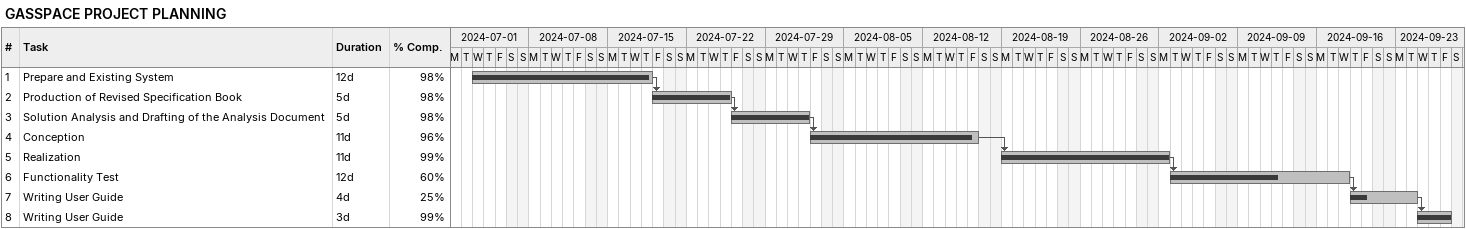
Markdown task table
GASSPACE PROJECT PLANNING

| ID | Task | Duration | Start | Finish | Predecessors | % complete |
|---|---|---|---|---|---|---|
| 1 | Prepare and Existing System | 12d | 2024-07-03 | 2024-07-18 |  | 98 |
| 2 | Production of Revised Specification Book | 5d | 2024-07-19 | 2024-07-25 | 1 | 98 |
| 3 | Solution Analysis and Drafting of the Analysis Document | 5d | 2024-07-26 | 2024-08-01 | 2 | 98 |
| 4 | Conception | 11d | 2024-08-02 | 2024-08-16 | 3 | 96 |
| 5 | Realization | 11d | 2024-08-19 | 2024-09-02 | 4 | 99 |
| 6 | Functionality Test | 12d | 2024-09-03 | 2024-09-18 | 5 | 60 |
| 7 | Writing User Guide | 4d | 2024-09-19 | 2024-09-24 | 6 | 25 |
| 8 | Writing User Guide | 3d | 2024-09-25 | 2024-09-27 | 7 | 99 |
